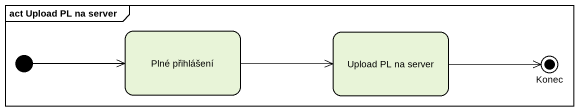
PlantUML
@startuml
mainframe act Upload PL na server
hide empty description
state "Plné přihlášení" as Plné_přihlášení
state "Upload PL na server" as Upload_PL_na_server
state Konec <<end>>
[*] -right-> Plné_přihlášení
Plné_přihlášení -right-> Upload_PL_na_server
Upload_PL_na_server -right-> Konec
@enduml
